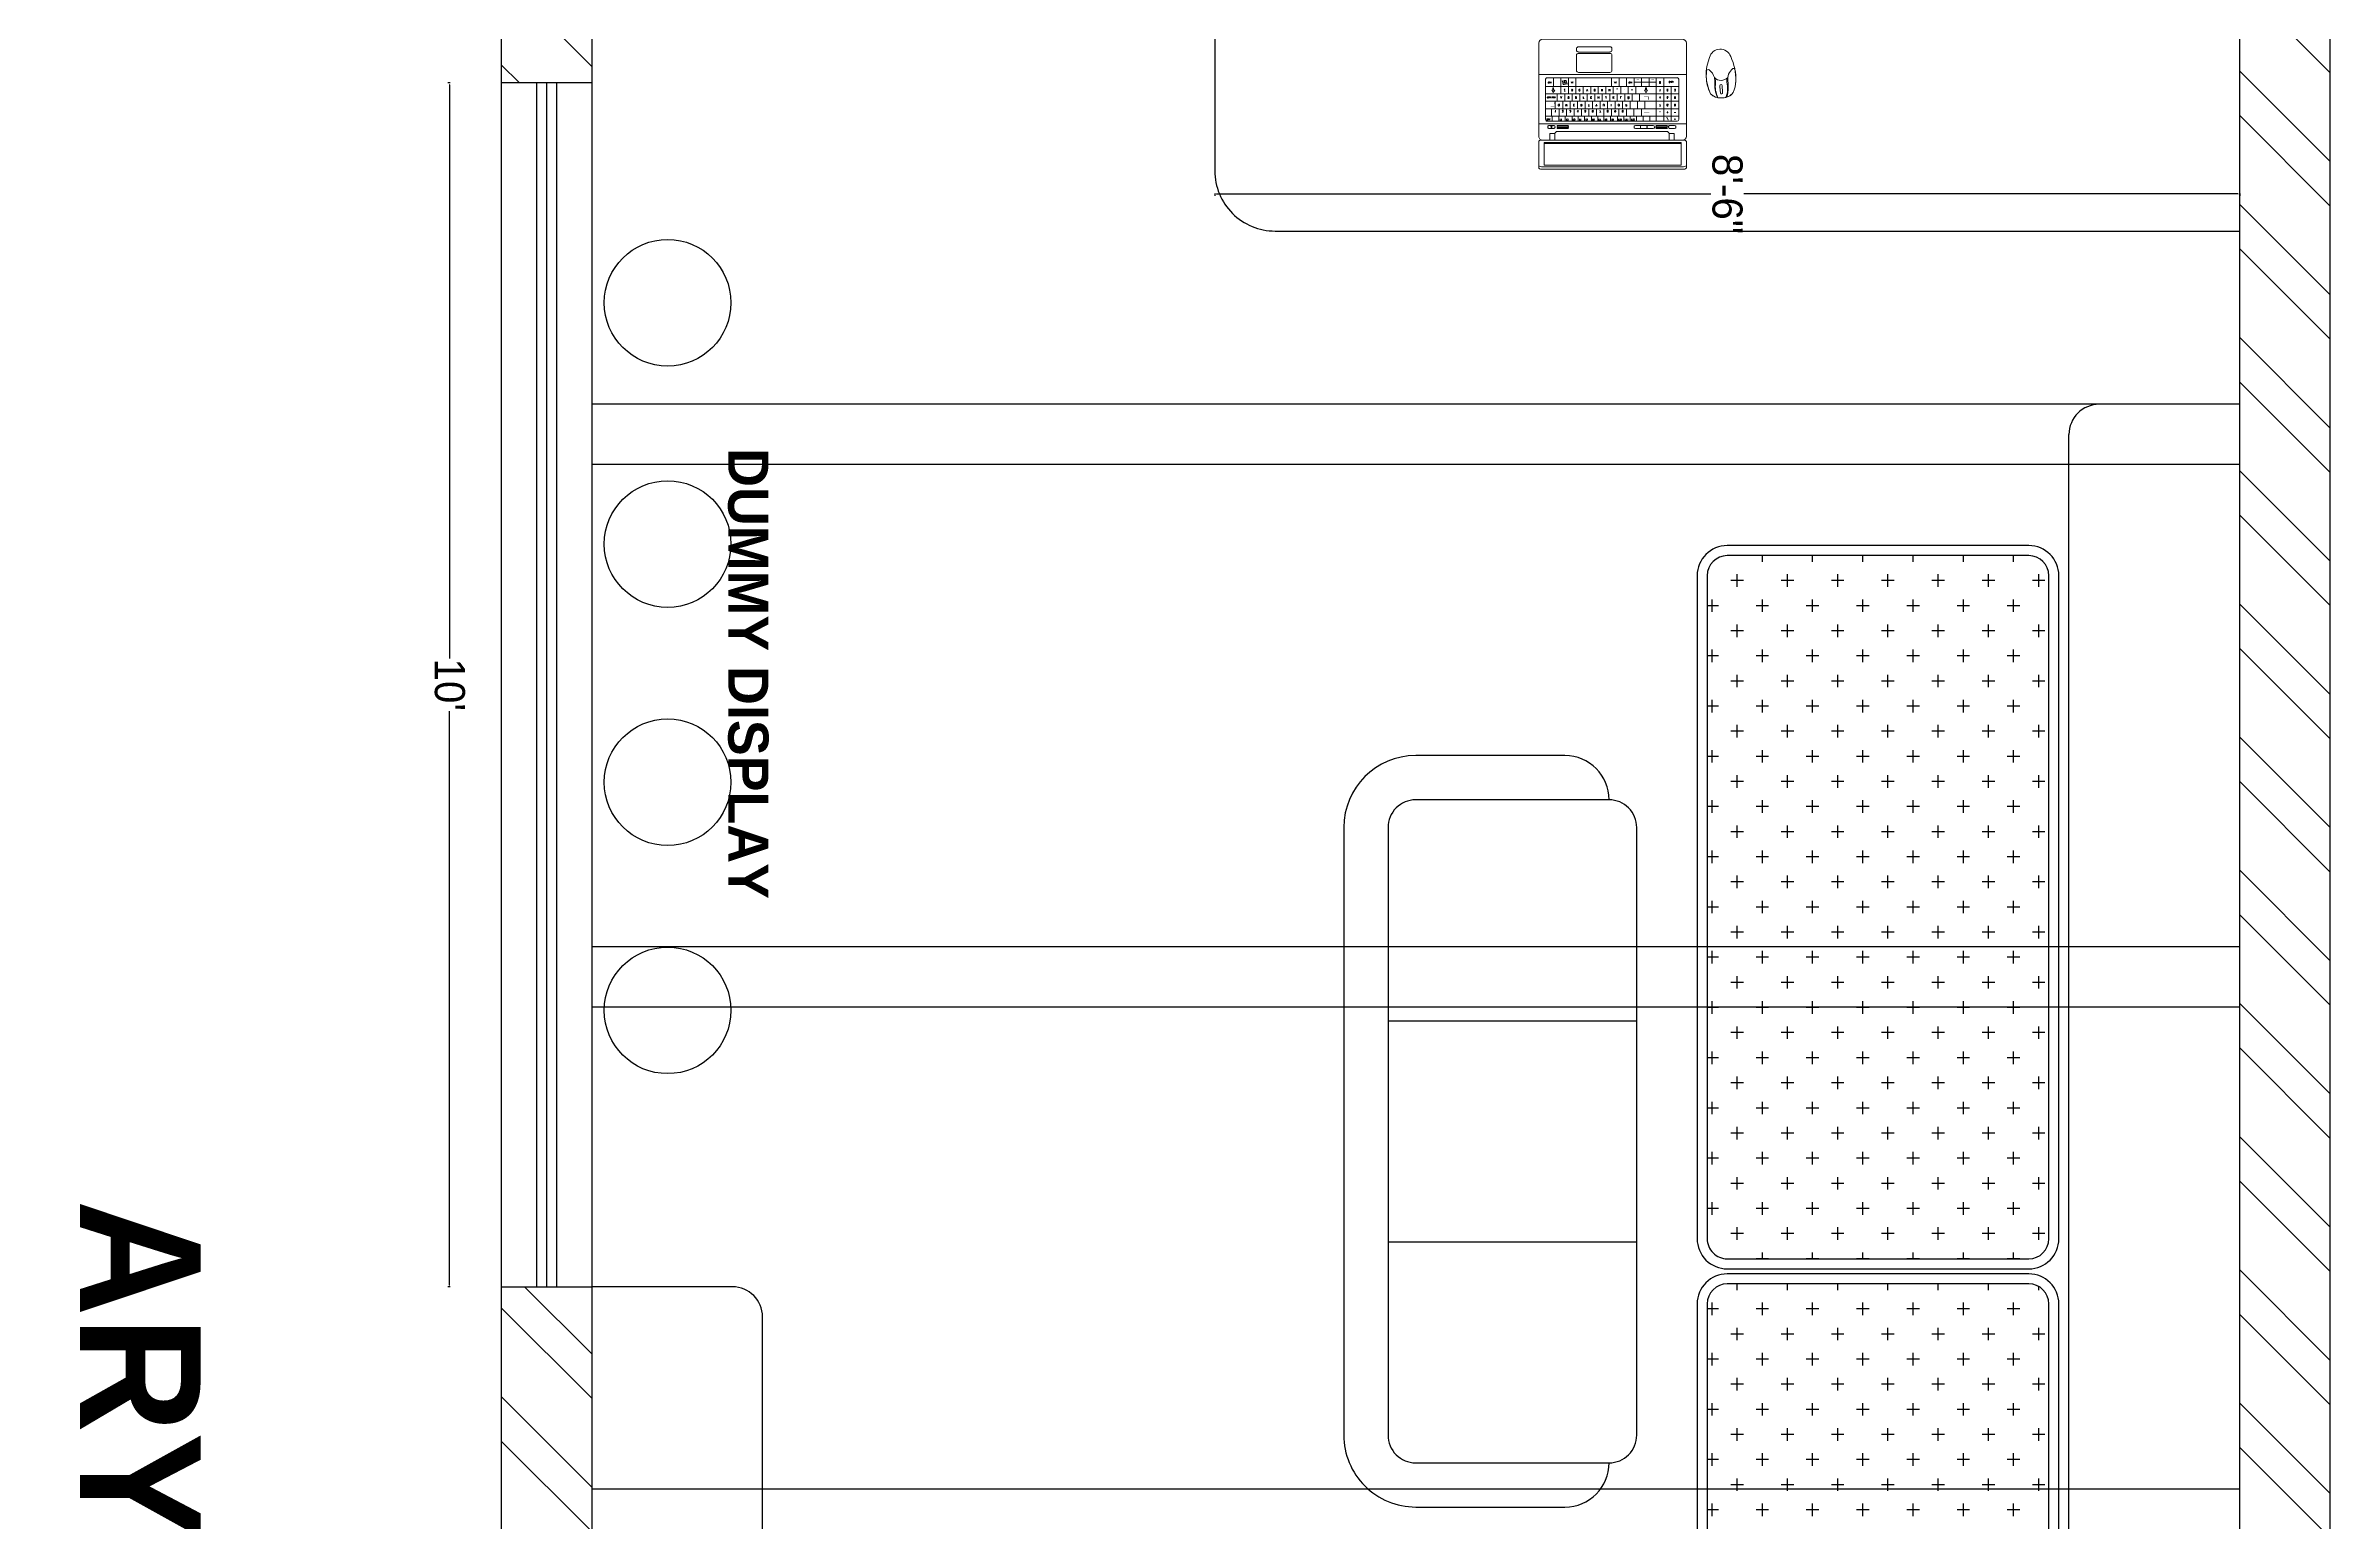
# Model space of a CAD drawing. Header units: inches. Extents: x 9636 to 21597, y -10243 to 557.
# Drawn here: x 18888.3 to 19115.7, y -1553.1 to -1406.1 of the extents above; entities that cross this region are included whole.
import ezdxf
from ezdxf.enums import TextEntityAlignment as Align

# ---------------------------------------------------------------- set-up
doc = ezdxf.new("R2010")
doc.units = ezdxf.units.IN
doc.header["$MEASUREMENT"] = 0
doc.layers.add('IEL-HATCH-002', color=7, linetype='Continuous')
doc.styles.add('HEMI', font='stylu.ttf')
doc.styles.add('MtXpl_Stylus_BT', font='')
doc.styles.add('Romand', font='romand.shx', dxfattribs={"bigfont": '@extfont2.shx'})
doc.styles.get('MtXpl_Stylus_BT').set_extended_font_data('Stylus BT', bold=True)

# ---------------------------------------------------------------- blocks, each defined once
blk = doc.blocks.new('laptop_top')
at = {"color": 0, "linetype": 'ByBlock', "lineweight": -2}
for p, q in [((-166.7, 219.4), (-166.7, 8.9)), ((-141.9, 213.4), (-141.9, 228.3)), ((-130.5, 213.4), (-141.9, 213.4)), ((-130.5, 213.4), (-130.5, 228.3)), ((127.9, 213.4), (127.9, 228.3)), ((139.3, 213.4), (127.9, 213.4)), ((139.3, 213.4), (139.3, 228.3)), ((166.7, 219.4), (166.7, 8.9)), ((-166.7, 191.6), (166.7, 191.6)), ((-151.2, 90.5), (-151.2, 181.8)), ((149.5, 174.2), (-151.2, 174.2)), ((149.5, 157.3), (-151.2, 157.3)), ((-147.7, 185.3), (145.9, 185.3)), ((-138.1, 200.9), (-138.1, 198.1)), ((-137.7, 174.2), (-137.7, 157.3)), ((-136.4, 185.3), (-136.4, 174.2)), ((-129.5, 157.3), (-129.5, 140.4)), ((-121.1, 185.3), (-121.1, 174.2)), ((-120.8, 174.2), (-120.8, 157.3)), ((-112.6, 157.3), (-112.6, 140.4)), ((-106.7, 185.3), (-106.7, 174.2)), ((-103.9, 174.2), (-103.9, 157.3)), ((-95.7, 157.3), (-95.7, 140.4)), ((-91.4, 185.3), (-91.4, 174.2)), ((-87, 174.2), (-87, 157.3)), ((-78.8, 157.3), (-78.8, 140.4)), ((-77.4, 185.3), (-77.4, 174.2)), ((-70.1, 174.2), (-70.1, 157.3)), ((-63, 185.3), (-63, 174.2)), ((-61.9, 157.3), (-61.9, 140.4)), ((-53.2, 174.2), (-53.2, 157.3)), ((-47.7, 185.3), (-47.7, 174.2)), ((-45, 157.3), (-45, 140.4)), ((-36.3, 174.2), (-36.3, 157.3)), ((-33.3, 185.3), (-33.3, 174.2)), ((-28.1, 157.3), (-28.1, 140.4)), ((-19.4, 174.2), (-19.4, 157.3)), ((-19.3, 185.3), (-19.3, 174.2)), ((-11.2, 157.3), (-11.2, 140.4)), ((-4.4, 185.3), (-4.4, 174.2)), ((-2.5, 174.2), (-2.5, 157.3)), ((5.7, 157.3), (5.7, 140.4)), ((10.9, 185.3), (10.9, 174.2)), ((14.4, 174.2), (14.4, 157.3)), ((22.6, 157.3), (22.6, 140.4)), ((25.7, 185.3), (25.7, 174.2)), ((31.3, 174.2), (31.3, 157.3)), ((39.5, 157.3), (39.5, 140.4)), ((40.1, 185.3), (40.1, 174.2)), ((48.2, 174.2), (48.2, 157.3)), ((54.1, 185.3), (54.1, 174.2)), ((56.4, 157.3), (56.4, 140.4)), ((63.4, 201.6), (63.4, 195.3)), ((65.1, 174.2), (65.1, 157.3)), ((69, 185.3), (69, 174.2)), ((73.2, 157.3), (73.2, 140.4)), ((84.3, 185.3), (84.3, 174.2)), ((98.7, 185.3), (98.7, 87)), ((115.7, 185.3), (115.7, 87)), ((132.6, 185.3), (132.6, 106.6)), ((149.5, 181.8), (149.5, 90.5)), ((149.5, 140.4), (-151.2, 140.4)), ((149.5, 123.5), (-151.2, 123.5)), ((149.5, 106.6), (-151.2, 106.6)), ((-133.5, 106.6), (-133.5, 87)), ((-124.7, 140.4), (-124.7, 123.5)), ((-116.6, 123.5), (-116.6, 106.6)), ((-116.6, 106.6), (-116.6, 87)), ((-107.8, 140.4), (-107.8, 123.5)), ((-99.8, 123.5), (-99.8, 106.6)), ((-99.8, 106.6), (-99.8, 87)), ((-90.9, 140.4), (-90.9, 123.5)), ((-82.9, 123.5), (-82.9, 106.6)), ((-82.9, 106.6), (-82.9, 87)), ((-74, 140.4), (-74, 123.5)), ((-66, 123.5), (-66, 106.6)), ((-57.1, 140.4), (-57.1, 123.5)), ((-49.1, 123.5), (-49.1, 106.6)), ((-40.2, 140.4), (-40.2, 123.5)), ((-32.2, 123.5), (-32.2, 106.6)), ((-23.3, 140.4), (-23.3, 123.5)), ((-15.3, 123.5), (-15.3, 106.6)), ((-6.4, 140.4), (-6.4, 123.5)), ((-2.1, 106.6), (-2.1, 87)), ((1.6, 123.5), (1.6, 106.6)), ((10.5, 140.4), (10.5, 123.5)), ((14.8, 106.6), (14.8, 87)), ((18.5, 123.5), (18.5, 106.6)), ((27.4, 140.4), (27.4, 123.5)), ((31.7, 106.6), (31.7, 87)), ((35.4, 123.5), (35.4, 106.6)), ((44.3, 140.4), (44.3, 123.5)), ((48.6, 106.6), (48.6, 87)), ((52.3, 123.5), (52.3, 106.6)), ((61.2, 140.4), (61.2, 123.5)), ((65.5, 106.6), (65.5, 87)), ((82.4, 106.6), (82.4, 87)), ((-166.7, 80.1), (166.7, 80.1)), ((145.9, 87), (-147.7, 87)), ((-81.4, 36.5), (-81.4, 70.6)), ((-77, 75.1), (-5.8, 75.1)), ((-1.3, 70.6), (-1.3, 36.5)), ((48.6, 96.8), (98.7, 96.8)), ((157.8, 0), (-157.8, 0)), ((-81.4, 24.5), (-81.4, 21.6)), ((-77, 32.1), (-5.8, 32.1)), ((-77, 29), (-5.8, 29)), ((-77, 17.1), (-5.8, 17.1)), ((-1.3, 24.5), (-1.3, 21.6))]:
    blk.add_line(p, q, dxfattribs=at)
for points in [[(-166.7, 231.4), (-166.7, 290.5)], [(-160.5, 293.6), (160.5, 293.6)], [(160.5, 288.1), (-160.5, 288.1)], [(166.7, 290.5), (166.7, 231.4)], [(160.5, 228.3), (-160.5, 228.3)], [(154.8, 235.9), (-154.8, 235.9)], [(-124.4, 208.6), (121.8, 208.6)]]:
    blk.add_lwpolyline(points, dxfattribs=at)
for points in [[(-154.8, 284.6), (-154.8, 233.5), (154.8, 233.5), (154.8, 284.6), (-154.8, 284.6)], [(37.3, 129.7), (34.5, 133.5), (34.5, 129.7), (34.3, 129.7), (34.3, 134.2), (37.1, 130.3), (37.1, 134.2), (37.3, 134.2), (37.3, 129.7)], [(34.5, 134.6), (35, 135), (35.5, 135), (36.1, 134.6), (36.7, 134.6), (36.9, 134.8), (37.1, 134.8), (36.7, 134.4), (36.1, 134.4), (35.5, 134.8), (35, 134.8), (34.7, 134.6), (34.5, 134.6)]]:
    blk.add_lwpolyline(points, close=True, dxfattribs=at)
for points, format in [([(-130.5, 213.4, 0.381204), (-124.4, 208.6, -0.067107)], "xyb"), ([(127.9, 213.4, -0.381204), (121.8, 208.6, 0.067107)], "xyb"), ([(83.2, 165.8, 0.89, 0.89, 0), (75.8, 165.8, 2.67, 0, 0), (70.5, 165.8, 0, 0, 0)], "xyseb"), ([(75.6, 201.6, -0.414214), (78.3, 198.9), (78.3, 197.9, -0.414214), (75.6, 195.3)], "xyb"), ([(-131.8, 152.9, 0.445, 0.445, 0), (-136.3, 152.9, 3.56, 0, 0), (-139.7, 152.9, 0, 0, 0)], "xyseb"), ([(-139.7, 144.8, 0.445, 0.445, 0), (-135.2, 144.8, 3.56, 0, 0), (-131.8, 144.8, 0, 0, 0)], "xyseb"), ([(-133.1, 115.2), (-133.1, 109.9, -0.414214), (-133.2, 109.7), (-134.7, 109.7, -0.414214), (-134.8, 109.9), (-134.8, 115.2), (-137.3, 115.2, -0.606815), (-137.4, 115.5), (-134.1, 120.3, -0.520567), (-133.8, 120.3), (-130.5, 115.5, -0.606815), (-130.6, 115.2), (-133.1, 115.2)], "xyb"), ([(81.6, 136.9, 0.89, 0.89, 0), (81.6, 130.5, 0.89, 0.89, 0), (75.8, 130.5, 3.56, 0, 0), (70.5, 130.5, 0, 0, 0)], "xyseb"), ([(76.4, 115.2), (76.4, 109.9, -0.414214), (76.2, 109.7), (74.8, 109.7, -0.414214), (74.6, 109.9), (74.6, 115.2), (72.2, 115.2, -0.606815), (72, 115.5), (75.4, 120.3, -0.520567), (75.7, 120.3), (79, 115.5, -0.606815), (78.9, 115.2), (76.4, 115.2)], "xyb"), ([(74, 99.1, 0.312, 0.312, 0), (74, 102.3, 2.49, 0, 0), (74, 104.7, 0, 0, 0)], "xyseb"), ([(60, 91.9, 0.312, 0.312, 0), (56.9, 91.9, 2.49, 0, 0), (54.5, 91.9, 0, 0, 0)], "xyseb"), ([(74, 94.4, 0.312, 0.312, 0), (74, 91.2, 2.49, 0, 0), (74, 88.9, 0, 0, 0)], "xyseb"), ([(87.9, 91.9, 0.312, 0.312, 0), (91.1, 91.9, 2.49, 0, 0), (93.5, 91.9, 0, 0, 0)], "xyseb")]:
    blk.add_lwpolyline(points, format=format, dxfattribs=at)
for points in [[(-143.7, 201.6), (-132.5, 201.6, -0.414214), (-129.9, 198.9), (-129.9, 197.9, -0.414214), (-132.5, 195.3), (-143.7, 195.3, -0.414214), (-146.4, 197.9), (-146.4, 198.9, -0.414214)], [(-124.2, 201.6), (-100.8, 201.6, -0.414214), (-99.6, 200.4), (-99.6, 200.4, -0.414214), (-100.8, 199.2), (-124.2, 199.2, -0.414214), (-125.4, 200.4), (-125.4, 200.4, -0.414214)], [(-124.2, 197.7), (-100.8, 197.7, -0.414214), (-99.6, 196.5), (-99.6, 196.5, -0.414214), (-100.8, 195.3), (-124.2, 195.3, -0.414214), (-125.4, 196.5), (-125.4, 196.5, -0.414214)], [(51.6, 201.6), (91.9, 201.6, -0.414214), (94.6, 198.9), (94.6, 197.9, -0.414214), (91.9, 195.3), (51.6, 195.3, -0.414214), (48.9, 197.9), (48.9, 198.9, -0.414214)], [(99.1, 201.6), (122.6, 201.6, -0.414214), (123.8, 200.4), (123.8, 200.4, -0.414214), (122.6, 199.2), (99.1, 199.2, -0.414214), (97.9, 200.4), (97.9, 200.4, -0.414214)], [(99.1, 197.7), (122.6, 197.7, -0.414214), (123.8, 196.5), (123.8, 196.5, -0.414214), (122.6, 195.3), (99.1, 195.3, -0.414214), (97.9, 196.5), (97.9, 196.5, -0.414214)], [(129, 201.6), (140.2, 201.6, -0.414214), (142.9, 198.9), (142.9, 197.9, -0.414214), (140.2, 195.3), (129, 195.3, -0.414214), (126.4, 197.9), (126.4, 198.9, -0.414214)], [(-108.4, 97.7, 0.301668), (-112.5, 98), (-113.5, 94.3, -0.301668), (-109.5, 94)], [(-107.2, 101.9, 0.301668), (-111.2, 102.2), (-112.3, 98.5, -0.301668), (-108.2, 98.2)], [(-103.7, 97.1, -0.279065), (-107.8, 97.3), (-108.9, 93.7, 0.279065), (-104.8, 93.5)], [(-102.5, 101.3, -0.279065), (-106.6, 101.6), (-107.7, 97.9, 0.279065), (-103.6, 97.7)]]:
    blk.add_lwpolyline(points, format="xyb", close=True, dxfattribs=at)
at = {"color": 0, "linetype": 'ByBlock', "lineweight": -2, "const_width": 0.445}
for points in [[(-139.7, 151), (-139.7, 154.8)], [(-131.8, 142.9), (-131.8, 146.6)]]:
    blk.add_lwpolyline(points, dxfattribs=at)
at = {"color": 0, "linetype": 'ByBlock', "lineweight": -2}
blk.add_circle((-138.1, 198.1), 1.38, dxfattribs=at)
for centre, radius, start, end in [((-157.8, 219.4), 8.9, 90, 180), ((157.8, 219.4), 8.9, 0, 90), ((-147.7, 181.8), 3.56, 90, 180), ((145.9, 181.8), 3.56, 0, 90), ((-147.7, 90.5), 3.56, 180, 270), ((-77, 70.6), 4.45, 90, 180), ((-5.8, 70.6), 4.45, 0, 90), ((145.9, 90.5), 3.56, 270, 0), ((-157.8, 8.9), 8.9, 180, 270), ((-77, 36.5), 4.45, 180, 270), ((-77, 24.5), 4.45, 90, 180), ((-77, 21.6), 4.45, 180, 270), ((-5.8, 36.5), 4.45, 270, 0), ((-5.8, 24.5), 4.45, 0, 90), ((-5.8, 21.6), 4.45, 270, 0), ((157.8, 8.9), 8.9, 270, 0)]:
    blk.add_arc(centre, radius, start, end, dxfattribs=at)
for centre, major_axis, start_param, end_param in [((-160.5, 290.5), (6.23, 0), 1.570796, 3.141593), ((-160.5, 285), (6.23, 0), 1.570796, 3.141593), ((160.5, 290.5), (-6.23, 0), 3.141593, 4.712389), ((160.5, 285), (-6.23, 0), 3.141593, 4.712389), ((-160.5, 231.4), (-6.23, 0), 0, 1.570796)]:
    blk.add_ellipse(centre, major_axis=major_axis, ratio=0.5, start_param=start_param, end_param=end_param, dxfattribs=at)
at = {"color": 0, "linetype": 'ByBlock', "lineweight": -2, "extrusion": (0, 0, -1)}
blk.add_ellipse((160.5, 231.4), major_axis=(6.23, 0), ratio=0.5, start_param=0, end_param=1.570796, dxfattribs=at)
at = {"color": 0, "linetype": 'ByBlock', "lineweight": -2, "style": 'Romand'}
for s, height, p in [('Esc', 3.56, (-148.8, 181.8)), ('F1', 3.12, (-119.1, 181.8)), ('F2', 3.12, (-104.7, 181.8)), ('F3', 3.12, (-89.4, 181.8)), ('F4', 3.12, (-75.4, 181.8)), ('F5', 3.12, (-61, 181.8)), ('F6', 3.12, (-45.7, 181.8)), ('F7', 3.12, (-31.3, 181.8)), ('F8', 3.12, (-17.3, 181.8)), ('F9', 3.12, (-2.5, 181.8)), ('F10', 3.12, (12.8, 181.8)), ('F11', 3.12, (27.7, 181.8)), ('F12', 3.12, (42.1, 181.8))]:
    blk.add_text(s, height=height, dxfattribs=at).set_placement(p, align=Align.MIDDLE_LEFT)
for s, height, p in [('1', 4.45, (-129.2, 162.9)), ('2', 4.45, (-112.3, 162.9)), ('3', 4.45, (-95.4, 162.9)), ('4', 4.45, (-78.5, 162.9)), ('5', 4.45, (-61.6, 162.9)), ('6', 4.45, (-44.7, 162.9)), ('7', 4.45, (-27.8, 162.9)), ('8', 4.45, (-10.9, 162.9)), ('9', 4.45, (6, 162.9)), ('0', 4.45, (22.9, 162.9)), ('.', 4.45, (107.2, 165.8)), ('/', 4.45, (124.1, 179.8)), ('+', 4.45, (124.1, 165.8)), ('-', 4.45, (141, 165.8)), ('*', 4.45, (141, 179.8)), ('Cap Lock', 3.12, (-138, 131.9)), ('Q', 4.45, (-121.1, 148.8)), ('A', 4.45, (-116.3, 131.9)), ('Z', 4.45, (-108.2, 115)), ('W', 4.45, (-104.2, 148.8)), ('S', 4.45, (-99.4, 131.9)), ('X', 4.45, (-91.3, 115)), ('E', 4.45, (-87.3, 148.8)), ('D', 4.45, (-82.5, 131.9)), ('C', 4.45, (-74.4, 115)), ('R', 4.45, (-70.4, 148.8)), ('F', 4.45, (-65.6, 131.9)), ('V', 4.45, (-57.5, 115)), ('T', 4.45, (-53.5, 148.8)), ('G', 4.45, (-48.7, 131.9)), ('B', 4.45, (-40.6, 115)), ('Y', 4.45, (-36.6, 148.8)), ('H', 4.45, (-31.8, 131.9)), ('N', 4.45, (-23.7, 115)), ('U', 4.45, (-19.7, 148.8)), ('J', 4.45, (-14.9, 131.9)), ('M', 4.45, (-6.8, 115)), ('I', 4.45, (-2.8, 148.8)), ('K', 4.45, (2, 131.9)), (',', 4.45, (10.1, 115)), ('O', 4.45, (14.1, 148.8)), ('L', 4.45, (18.9, 131.9)), ('.', 4.45, (27, 115)), ('P', 4.45, (31, 148.8)), ('-', 4.45, (43.9, 115)), ('7', 4.45, (107.2, 148.8)), ('4', 4.45, (107.2, 131.9)), ('1', 4.45, (107.2, 115)), ('8', 4.45, (124.1, 148.8)), ('5', 4.45, (124.1, 131.9)), ('2', 4.45, (124.1, 115)), ('9', 4.45, (141, 148.8)), ('3', 4.45, (141, 115)), ('6', 4.45, (141, 131.9)), ('Ctrl', 3.12, (-142, 98.1)), ('Alt', 3.12, (-91.3, 98.1)), ('Alt', 3.12, (6.4, 98.1)), ('Ctrl', 3.12, (40.2, 98.1)), ('0', 4.45, (107.2, 98.1)), ('Enter', 3.12, (132.6, 96.8))]:
    blk.add_text(s, height=height, dxfattribs=at).set_placement(p, align=Align.MIDDLE_CENTER)
blk = doc.blocks.new('2r')
at = {"color": 252, "true_color": 0x939598}
for p, q in [((19786.99, -1592.39), (19175.99, -1592.39)), ((19777.99, -1601.39), (19184.99, -1601.39)), ((19260.01, -1601.39), (19260.23, -1601.39)), ((19260.05, -1601.57), (19260.05, -1650.74)), ((19263.74, -1697.39), (19263.74, -1601.39)), ((19280.99, -1601.39), (19280.99, -1615.39)), ((19599.99, -1618.39), (19283.99, -1618.39)), ((19364.05, -1619.39), (19298.05, -1619.39)), ((19364.05, -1620.39), (19298.05, -1620.39)), ((19436.55, -1619.39), (19370.55, -1619.39)), ((19436.55, -1620.39), (19370.55, -1620.39)), ((19295.05, -1622.39), (19295.05, -1652.39)), ((19296.05, -1622.39), (19296.05, -1652.39)), ((19366.05, -1652.39), (19366.05, -1622.39)), ((19367.05, -1652.39), (19367.05, -1622.39)), ((19367.55, -1622.39), (19367.55, -1652.39)), ((19368.55, -1622.39), (19368.55, -1652.39)), ((19260.05, -1703.21), (19260.05, -1654.03)), ((19298.05, -1654.39), (19364.05, -1654.39)), ((19370.55, -1654.39), (19436.55, -1654.39)), ((19298.05, -1655.39), (19364.05, -1655.39)), ((19370.55, -1655.39), (19436.55, -1655.39)), ((19342.36, -1686.15), (19342.36, -1661.4)), ((19364.36, -1686.15), (19364.36, -1661.4)), ((19315.96, -1668.55), (19315.96, -1683.4)), ((19390.76, -1683.4), (19390.76, -1668.55)), ((19323.11, -1690.55), (19383.61, -1690.55)), ((19214.99, -1703.39), (19257.74, -1703.39)), ((19260.01, -1703.39), (19260.23, -1703.39)), ((19497.99, -1748.39), (19371.84, -1748.39)), ((19368.84, -1751.39), (19368.84, -1765.39)), ((19226.99, -1765.39), (19602.99, -1765.39)), ((19248.99, -1765.39), (19248.99, -1774.39)), ((19368.84, -1774.39), (19368.84, -1765.39)), ((19248.99, -1768.89), (19368.84, -1768.89)), ((19248.99, -1769.89), (19368.84, -1769.89)), ((19248.99, -1770.89), (19368.84, -1770.89)), ((19226.99, -1774.39), (19786.99, -1774.39)), ((19248.99, -1779.49), (19248.99, -1779.71)), ((19249.17, -1779.53), (19306.29, -1779.53)), ((19368.66, -1779.53), (19311.53, -1779.53)), ((19368.84, -1779.49), (19368.84, -1779.71))]:
    blk.add_line(p, q, dxfattribs=at)
at = {"color": 252, "lineweight": 9, "true_color": 0x939598}
for points in [[(19250.48, -1652.91, -0.241004), (19250.07, -1654.06, -0.217003), (19246.47, -1654.15, -0.752527), (19246.37, -1652.05, -0.115399), (19248.81, -1651.54, -0.099122), (19249.96, -1651.8, -0.240483), (19250.48, -1652.91)], [(19250.41, -1652.45, 0.071754), (19249.45, -1652.29, 0.043169), (19248.82, -1652.33, -0.269309), (19247.56, -1651.84, -0.36617), (19247.62, -1651.65, -0.160325), (19249.96, -1651.8, -0.150096), (19250.41, -1652.44)], [(19250.43, -1652.52, 0.141108), (19248.92, -1652.43, -0.211379), (19248.46, -1652.34, -0.412702), (19248.47, -1653.68, -0.176997), (19248.98, -1653.56, 0.141094), (19250.47, -1653.33, 0.080592), (19250.48, -1652.91, 0.075205), (19250.43, -1652.52)], [(19250.46, -1653.37, -0.055019), (19249.68, -1653.59, -0.050601), (19248.95, -1653.64, 0.084687), (19248.47, -1653.68, 0.175899), (19247.7, -1654.2, 0.569307), (19247.8, -1654.45, 0.064428), (19248.83, -1654.45, 0.081238), (19250.07, -1654.06, 0.150456), (19250.46, -1653.37)], [(19249.4, -1653.12), (19250.01, -1653.08, 0.837339), (19249.96, -1652.86), (19249.26, -1652.89, 1), (19249.27, -1653.13)]]:
    blk.add_lwpolyline(points, format="xyb", close=True, dxfattribs=at)
at = {"color": 252, "true_color": 0x939598}
blk.add_lwpolyline([(19383.61, -1661.4), (19323.11, -1661.4, 0.414214), (19320.36, -1664.15), (19320.36, -1683.4, 0.414214), (19323.11, -1686.15), (19383.61, -1686.15, 0.414214), (19386.36, -1683.4), (19386.36, -1664.15, 0.414214)], format="xyb", close=True, dxfattribs=at)
for centre in [(19270.88, -1757.84), (19294.9, -1757.84), (19318.61, -1757.84), (19341.32, -1757.84)]:
    blk.add_circle(centre, 6.3, dxfattribs=at)
for centre, radius, start, end in [((19283.99, -1615.39), 3, 180, 270), ((19298.05, -1622.39), 3, 90, 180), ((19298.05, -1622.39), 2, 90, 180), ((19364.05, -1622.39), 3, 0, 90), ((19364.05, -1622.39), 2, 0, 90), ((19370.55, -1622.39), 3, 90, 180), ((19370.55, -1622.39), 2, 90, 180), ((19298.05, -1652.39), 3, 180, 270), ((19298.05, -1652.39), 2, 180, 270), ((19364.05, -1652.39), 3, 270, 0), ((19364.05, -1652.39), 2, 270, 0), ((19370.55, -1652.39), 3, 180, 270), ((19370.55, -1652.39), 2, 180, 270), ((19320.36, -1668.55), 4.4, 90, 180), ((19386.36, -1668.55), 4.4, 0, 90), ((19323.11, -1683.4), 7.15, 180, 270), ((19383.61, -1683.4), 7.15, 270, 0), ((19257.74, -1697.39), 6, 270, 0), ((19371.84, -1751.39), 3, 90, 180)]:
    blk.add_arc(centre, radius, start, end, dxfattribs=at)
for points in [[(19260.02, -1601.57), (19260.08, -1601.57), (19260.05, -1601.39)], [(19260.02, -1703.21), (19260.08, -1703.21), (19260.05, -1703.39)], [(19249.17, -1779.5), (19249.17, -1779.56), (19248.99, -1779.53)], [(19368.66, -1779.5), (19368.66, -1779.56), (19368.84, -1779.53)]]:
    blk.add_solid(points, dxfattribs=at)
at = {"layer": 'IEL-HATCH-002', "color": 252, "linetype": 'Continuous', "true_color": 0x939598, "transparency": 33554687}
for p, q in [((19239, -1601.39), (19248, -1592.39)), ((19247.83, -1601.39), (19256.83, -1592.39)), ((19252.25, -1601.39), (19261.25, -1592.39)), ((19261.09, -1601.39), (19270.09, -1592.39)), ((19265.51, -1601.39), (19274.51, -1592.39)), ((19274.35, -1601.39), (19283.35, -1592.39)), ((19278.77, -1601.39), (19287.77, -1592.39)), ((19287.61, -1601.39), (19296.61, -1592.39)), ((19292.03, -1601.39), (19301.03, -1592.39)), ((19300.87, -1601.39), (19309.87, -1592.39)), ((19305.29, -1601.39), (19314.29, -1592.39)), ((19314.13, -1601.39), (19323.13, -1592.39)), ((19318.55, -1601.39), (19327.55, -1592.39)), ((19327.38, -1601.39), (19336.38, -1592.39)), ((19331.8, -1601.39), (19340.8, -1592.39)), ((19340.64, -1601.39), (19349.64, -1592.39)), ((19345.06, -1601.39), (19354.06, -1592.39)), ((19353.9, -1601.39), (19362.9, -1592.39)), ((19358.32, -1601.39), (19367.32, -1592.39)), ((19367.16, -1601.39), (19376.16, -1592.39)), ((19371.58, -1601.39), (19380.58, -1592.39)), ((19380.42, -1601.39), (19389.42, -1592.39)), ((19384.84, -1601.39), (19393.84, -1592.39)), ((19298.54, -1620.78), (19298.54, -1622.03)), ((19303.54, -1620.78), (19303.54, -1622.03)), ((19308.54, -1620.78), (19308.54, -1622.03)), ((19313.54, -1620.78), (19313.54, -1622.03)), ((19318.54, -1620.78), (19318.54, -1622.03)), ((19323.54, -1620.78), (19323.54, -1622.03)), ((19328.54, -1620.78), (19328.54, -1622.03)), ((19333.54, -1620.78), (19333.54, -1622.03)), ((19338.54, -1620.78), (19338.54, -1622.03)), ((19343.54, -1620.78), (19343.54, -1622.03)), ((19348.54, -1620.78), (19348.54, -1622.03)), ((19353.54, -1620.78), (19353.54, -1622.03)), ((19358.54, -1620.78), (19358.54, -1622.03)), ((19363.54, -1620.78), (19363.54, -1622.03)), ((19373.54, -1620.78), (19373.54, -1622.03)), ((19378.54, -1620.78), (19378.54, -1622.03)), ((19383.54, -1620.78), (19383.54, -1622.03)), ((19388.54, -1620.78), (19388.54, -1622.03)), ((19299.16, -1621.4), (19297.91, -1621.4)), ((19304.16, -1621.4), (19302.91, -1621.4)), ((19309.16, -1621.4), (19307.91, -1621.4)), ((19314.16, -1621.4), (19312.91, -1621.4)), ((19319.16, -1621.4), (19317.91, -1621.4)), ((19324.16, -1621.4), (19322.91, -1621.4)), ((19329.16, -1621.4), (19327.91, -1621.4)), ((19334.16, -1621.4), (19332.91, -1621.4)), ((19339.16, -1621.4), (19337.91, -1621.4)), ((19344.16, -1621.4), (19342.91, -1621.4)), ((19349.16, -1621.4), (19347.91, -1621.4)), ((19354.16, -1621.4), (19352.91, -1621.4)), ((19359.16, -1621.4), (19357.91, -1621.4)), ((19364.16, -1621.4), (19362.91, -1621.4)), ((19369.16, -1621.4), (19368.81, -1621.4)), ((19374.16, -1621.4), (19372.91, -1621.4)), ((19379.16, -1621.4), (19377.91, -1621.4)), ((19384.16, -1621.4), (19382.91, -1621.4)), ((19389.16, -1621.4), (19387.91, -1621.4)), ((19296.66, -1623.9), (19296.05, -1623.9)), ((19301.66, -1623.9), (19300.41, -1623.9)), ((19301.04, -1623.28), (19301.04, -1624.53)), ((19306.66, -1623.9), (19305.41, -1623.9)), ((19306.04, -1623.28), (19306.04, -1624.53)), ((19311.66, -1623.9), (19310.41, -1623.9)), ((19311.04, -1623.28), (19311.04, -1624.53)), ((19316.66, -1623.9), (19315.41, -1623.9)), ((19316.04, -1623.28), (19316.04, -1624.53)), ((19321.66, -1623.9), (19320.41, -1623.9)), ((19321.04, -1623.28), (19321.04, -1624.53)), ((19326.66, -1623.9), (19325.41, -1623.9)), ((19326.04, -1623.28), (19326.04, -1624.53)), ((19331.66, -1623.9), (19330.41, -1623.9)), ((19331.04, -1623.28), (19331.04, -1624.53)), ((19336.66, -1623.9), (19335.41, -1623.9)), ((19336.04, -1623.28), (19336.04, -1624.53)), ((19341.66, -1623.9), (19340.41, -1623.9)), ((19341.04, -1623.28), (19341.04, -1624.53)), ((19346.66, -1623.9), (19345.41, -1623.9)), ((19346.04, -1623.28), (19346.04, -1624.53)), ((19351.66, -1623.9), (19350.41, -1623.9)), ((19351.04, -1623.28), (19351.04, -1624.53)), ((19356.66, -1623.9), (19355.41, -1623.9)), ((19356.04, -1623.28), (19356.04, -1624.53)), ((19361.66, -1623.9), (19360.41, -1623.9)), ((19361.04, -1623.28), (19361.04, -1624.53)), ((19366.05, -1623.9), (19365.41, -1623.9)), ((19366.04, -1623.28), (19366.04, -1624.53)), ((19371.66, -1623.9), (19370.41, -1623.9)), ((19371.04, -1623.28), (19371.04, -1624.53)), ((19376.66, -1623.9), (19375.41, -1623.9)), ((19376.04, -1623.28), (19376.04, -1624.53)), ((19381.66, -1623.9), (19380.41, -1623.9)), ((19381.04, -1623.28), (19381.04, -1624.53)), ((19386.66, -1623.9), (19385.41, -1623.9)), ((19386.04, -1623.28), (19386.04, -1624.53)), ((19391.66, -1623.9), (19390.41, -1623.9)), ((19391.04, -1623.28), (19391.04, -1624.53)), ((19299.16, -1626.4), (19297.91, -1626.4)), ((19298.54, -1625.78), (19298.54, -1627.03)), ((19304.16, -1626.4), (19302.91, -1626.4)), ((19303.54, -1625.78), (19303.54, -1627.03)), ((19309.16, -1626.4), (19307.91, -1626.4)), ((19308.54, -1625.78), (19308.54, -1627.03)), ((19314.16, -1626.4), (19312.91, -1626.4)), ((19313.54, -1625.78), (19313.54, -1627.03)), ((19319.16, -1626.4), (19317.91, -1626.4)), ((19318.54, -1625.78), (19318.54, -1627.03)), ((19324.16, -1626.4), (19322.91, -1626.4)), ((19323.54, -1625.78), (19323.54, -1627.03)), ((19329.16, -1626.4), (19327.91, -1626.4)), ((19328.54, -1625.78), (19328.54, -1627.03)), ((19334.16, -1626.4), (19332.91, -1626.4)), ((19333.54, -1625.78), (19333.54, -1627.03)), ((19339.16, -1626.4), (19337.91, -1626.4)), ((19338.54, -1625.78), (19338.54, -1627.03)), ((19344.16, -1626.4), (19342.91, -1626.4)), ((19343.54, -1625.78), (19343.54, -1627.03)), ((19349.16, -1626.4), (19347.91, -1626.4)), ((19348.54, -1625.78), (19348.54, -1627.03)), ((19354.16, -1626.4), (19352.91, -1626.4)), ((19353.54, -1625.78), (19353.54, -1627.03)), ((19359.16, -1626.4), (19357.91, -1626.4)), ((19358.54, -1625.78), (19358.54, -1627.03)), ((19364.16, -1626.4), (19362.91, -1626.4)), ((19363.54, -1625.78), (19363.54, -1627.03)), ((19369.16, -1626.4), (19368.55, -1626.4)), ((19374.16, -1626.4), (19372.91, -1626.4)), ((19373.54, -1625.78), (19373.54, -1627.03)), ((19379.16, -1626.4), (19377.91, -1626.4)), ((19378.54, -1625.78), (19378.54, -1627.03)), ((19384.16, -1626.4), (19382.91, -1626.4)), ((19383.54, -1625.78), (19383.54, -1627.03)), ((19389.16, -1626.4), (19387.91, -1626.4)), ((19388.54, -1625.78), (19388.54, -1627.03)), ((19296.66, -1628.9), (19296.05, -1628.9)), ((19301.66, -1628.9), (19300.41, -1628.9)), ((19301.04, -1628.28), (19301.04, -1629.53)), ((19306.66, -1628.9), (19305.41, -1628.9)), ((19306.04, -1628.28), (19306.04, -1629.53)), ((19311.66, -1628.9), (19310.41, -1628.9)), ((19311.04, -1628.28), (19311.04, -1629.53)), ((19316.66, -1628.9), (19315.41, -1628.9)), ((19316.04, -1628.28), (19316.04, -1629.53)), ((19321.66, -1628.9), (19320.41, -1628.9)), ((19321.04, -1628.28), (19321.04, -1629.53)), ((19326.66, -1628.9), (19325.41, -1628.9)), ((19326.04, -1628.28), (19326.04, -1629.53)), ((19331.66, -1628.9), (19330.41, -1628.9)), ((19331.04, -1628.28), (19331.04, -1629.53)), ((19336.66, -1628.9), (19335.41, -1628.9)), ((19336.04, -1628.28), (19336.04, -1629.53)), ((19341.66, -1628.9), (19340.41, -1628.9)), ((19341.04, -1628.28), (19341.04, -1629.53)), ((19346.66, -1628.9), (19345.41, -1628.9)), ((19346.04, -1628.28), (19346.04, -1629.53)), ((19351.66, -1628.9), (19350.41, -1628.9)), ((19351.04, -1628.28), (19351.04, -1629.53)), ((19356.66, -1628.9), (19355.41, -1628.9)), ((19356.04, -1628.28), (19356.04, -1629.53)), ((19361.66, -1628.9), (19360.41, -1628.9)), ((19361.04, -1628.28), (19361.04, -1629.53)), ((19366.05, -1628.9), (19365.41, -1628.9)), ((19366.04, -1628.28), (19366.04, -1629.53)), ((19371.66, -1628.9), (19370.41, -1628.9)), ((19371.04, -1628.28), (19371.04, -1629.53)), ((19376.66, -1628.9), (19375.41, -1628.9)), ((19376.04, -1628.28), (19376.04, -1629.53)), ((19381.66, -1628.9), (19380.41, -1628.9)), ((19381.04, -1628.28), (19381.04, -1629.53)), ((19386.66, -1628.9), (19385.41, -1628.9)), ((19386.04, -1628.28), (19386.04, -1629.53)), ((19391.66, -1628.9), (19390.41, -1628.9)), ((19391.04, -1628.28), (19391.04, -1629.53)), ((19299.16, -1631.4), (19297.91, -1631.4)), ((19298.54, -1630.78), (19298.54, -1632.03)), ((19304.16, -1631.4), (19302.91, -1631.4)), ((19303.54, -1630.78), (19303.54, -1632.03)), ((19309.16, -1631.4), (19307.91, -1631.4)), ((19308.54, -1630.78), (19308.54, -1632.03)), ((19314.16, -1631.4), (19312.91, -1631.4)), ((19313.54, -1630.78), (19313.54, -1632.03)), ((19319.16, -1631.4), (19317.91, -1631.4)), ((19318.54, -1630.78), (19318.54, -1632.03)), ((19324.16, -1631.4), (19322.91, -1631.4)), ((19323.54, -1630.78), (19323.54, -1632.03)), ((19329.16, -1631.4), (19327.91, -1631.4)), ((19328.54, -1630.78), (19328.54, -1632.03)), ((19334.16, -1631.4), (19332.91, -1631.4)), ((19333.54, -1630.78), (19333.54, -1632.03)), ((19339.16, -1631.4), (19337.91, -1631.4)), ((19338.54, -1630.78), (19338.54, -1632.03)), ((19344.16, -1631.4), (19342.91, -1631.4)), ((19343.54, -1630.78), (19343.54, -1632.03)), ((19349.16, -1631.4), (19347.91, -1631.4)), ((19348.54, -1630.78), (19348.54, -1632.03)), ((19354.16, -1631.4), (19352.91, -1631.4)), ((19353.54, -1630.78), (19353.54, -1632.03)), ((19359.16, -1631.4), (19357.91, -1631.4)), ((19358.54, -1630.78), (19358.54, -1632.03)), ((19364.16, -1631.4), (19362.91, -1631.4)), ((19363.54, -1630.78), (19363.54, -1632.03)), ((19369.16, -1631.4), (19368.55, -1631.4)), ((19374.16, -1631.4), (19372.91, -1631.4)), ((19373.54, -1630.78), (19373.54, -1632.03)), ((19379.16, -1631.4), (19377.91, -1631.4)), ((19378.54, -1630.78), (19378.54, -1632.03)), ((19384.16, -1631.4), (19382.91, -1631.4)), ((19383.54, -1630.78), (19383.54, -1632.03)), ((19389.16, -1631.4), (19387.91, -1631.4)), ((19388.54, -1630.78), (19388.54, -1632.03)), ((19296.66, -1633.9), (19296.05, -1633.9)), ((19301.66, -1633.9), (19300.41, -1633.9)), ((19301.04, -1633.28), (19301.04, -1634.53)), ((19306.66, -1633.9), (19305.41, -1633.9)), ((19306.04, -1633.28), (19306.04, -1634.53)), ((19311.66, -1633.9), (19310.41, -1633.9)), ((19311.04, -1633.28), (19311.04, -1634.53)), ((19316.66, -1633.9), (19315.41, -1633.9)), ((19316.04, -1633.28), (19316.04, -1634.53)), ((19321.66, -1633.9), (19320.41, -1633.9)), ((19321.04, -1633.28), (19321.04, -1634.53)), ((19326.66, -1633.9), (19325.41, -1633.9)), ((19326.04, -1633.28), (19326.04, -1634.53)), ((19331.66, -1633.9), (19330.41, -1633.9)), ((19331.04, -1633.28), (19331.04, -1634.53)), ((19336.66, -1633.9), (19335.41, -1633.9)), ((19336.04, -1633.28), (19336.04, -1634.53)), ((19341.66, -1633.9), (19340.41, -1633.9)), ((19341.04, -1633.28), (19341.04, -1634.53)), ((19346.66, -1633.9), (19345.41, -1633.9)), ((19346.04, -1633.28), (19346.04, -1634.53)), ((19351.66, -1633.9), (19350.41, -1633.9)), ((19351.04, -1633.28), (19351.04, -1634.53)), ((19356.66, -1633.9), (19355.41, -1633.9)), ((19356.04, -1633.28), (19356.04, -1634.53)), ((19361.66, -1633.9), (19360.41, -1633.9)), ((19361.04, -1633.28), (19361.04, -1634.53)), ((19366.05, -1633.9), (19365.41, -1633.9)), ((19366.04, -1633.28), (19366.04, -1634.53)), ((19371.66, -1633.9), (19370.41, -1633.9)), ((19371.04, -1633.28), (19371.04, -1634.53)), ((19376.66, -1633.9), (19375.41, -1633.9)), ((19376.04, -1633.28), (19376.04, -1634.53)), ((19381.66, -1633.9), (19380.41, -1633.9)), ((19381.04, -1633.28), (19381.04, -1634.53)), ((19386.66, -1633.9), (19385.41, -1633.9)), ((19386.04, -1633.28), (19386.04, -1634.53)), ((19391.66, -1633.9), (19390.41, -1633.9)), ((19391.04, -1633.28), (19391.04, -1634.53)), ((19299.16, -1636.4), (19297.91, -1636.4)), ((19298.54, -1635.78), (19298.54, -1637.03)), ((19304.16, -1636.4), (19302.91, -1636.4)), ((19303.54, -1635.78), (19303.54, -1637.03)), ((19309.16, -1636.4), (19307.91, -1636.4)), ((19308.54, -1635.78), (19308.54, -1637.03)), ((19314.16, -1636.4), (19312.91, -1636.4)), ((19313.54, -1635.78), (19313.54, -1637.03)), ((19319.16, -1636.4), (19317.91, -1636.4)), ((19318.54, -1635.78), (19318.54, -1637.03)), ((19324.16, -1636.4), (19322.91, -1636.4)), ((19323.54, -1635.78), (19323.54, -1637.03)), ((19329.16, -1636.4), (19327.91, -1636.4)), ((19328.54, -1635.78), (19328.54, -1637.03)), ((19334.16, -1636.4), (19332.91, -1636.4)), ((19333.54, -1635.78), (19333.54, -1637.03)), ((19339.16, -1636.4), (19337.91, -1636.4)), ((19338.54, -1635.78), (19338.54, -1637.03)), ((19344.16, -1636.4), (19342.91, -1636.4)), ((19343.54, -1635.78), (19343.54, -1637.03)), ((19349.16, -1636.4), (19347.91, -1636.4)), ((19348.54, -1635.78), (19348.54, -1637.03)), ((19354.16, -1636.4), (19352.91, -1636.4)), ((19353.54, -1635.78), (19353.54, -1637.03)), ((19359.16, -1636.4), (19357.91, -1636.4)), ((19358.54, -1635.78), (19358.54, -1637.03)), ((19364.16, -1636.4), (19362.91, -1636.4)), ((19363.54, -1635.78), (19363.54, -1637.03)), ((19369.16, -1636.4), (19368.55, -1636.4)), ((19374.16, -1636.4), (19372.91, -1636.4)), ((19373.54, -1635.78), (19373.54, -1637.03)), ((19379.16, -1636.4), (19377.91, -1636.4)), ((19378.54, -1635.78), (19378.54, -1637.03)), ((19384.16, -1636.4), (19382.91, -1636.4)), ((19383.54, -1635.78), (19383.54, -1637.03)), ((19389.16, -1636.4), (19387.91, -1636.4)), ((19388.54, -1635.78), (19388.54, -1637.03)), ((19296.66, -1638.9), (19296.05, -1638.9)), ((19301.66, -1638.9), (19300.41, -1638.9)), ((19301.04, -1638.28), (19301.04, -1639.53)), ((19306.66, -1638.9), (19305.41, -1638.9)), ((19306.04, -1638.28), (19306.04, -1639.53)), ((19311.66, -1638.9), (19310.41, -1638.9)), ((19311.04, -1638.28), (19311.04, -1639.53)), ((19316.66, -1638.9), (19315.41, -1638.9)), ((19316.04, -1638.28), (19316.04, -1639.53)), ((19321.66, -1638.9), (19320.41, -1638.9)), ((19321.04, -1638.28), (19321.04, -1639.53)), ((19326.66, -1638.9), (19325.41, -1638.9)), ((19326.04, -1638.28), (19326.04, -1639.53)), ((19331.66, -1638.9), (19330.41, -1638.9)), ((19331.04, -1638.28), (19331.04, -1639.53)), ((19336.66, -1638.9), (19335.41, -1638.9)), ((19336.04, -1638.28), (19336.04, -1639.53)), ((19341.66, -1638.9), (19340.41, -1638.9)), ((19341.04, -1638.28), (19341.04, -1639.53)), ((19346.66, -1638.9), (19345.41, -1638.9)), ((19346.04, -1638.28), (19346.04, -1639.53)), ((19351.66, -1638.9), (19350.41, -1638.9)), ((19351.04, -1638.28), (19351.04, -1639.53)), ((19356.66, -1638.9), (19355.41, -1638.9)), ((19356.04, -1638.28), (19356.04, -1639.53)), ((19361.66, -1638.9), (19360.41, -1638.9)), ((19361.04, -1638.28), (19361.04, -1639.53)), ((19366.05, -1638.9), (19365.41, -1638.9)), ((19366.04, -1638.28), (19366.04, -1639.53)), ((19371.66, -1638.9), (19370.41, -1638.9)), ((19371.04, -1638.28), (19371.04, -1639.53)), ((19376.66, -1638.9), (19375.41, -1638.9)), ((19376.04, -1638.28), (19376.04, -1639.53)), ((19381.66, -1638.9), (19380.41, -1638.9)), ((19381.04, -1638.28), (19381.04, -1639.53)), ((19386.66, -1638.9), (19385.41, -1638.9)), ((19386.04, -1638.28), (19386.04, -1639.53)), ((19391.66, -1638.9), (19390.41, -1638.9)), ((19391.04, -1638.28), (19391.04, -1639.53)), ((19299.16, -1641.4), (19297.91, -1641.4)), ((19298.54, -1640.78), (19298.54, -1642.03)), ((19304.16, -1641.4), (19302.91, -1641.4)), ((19303.54, -1640.78), (19303.54, -1642.03)), ((19309.16, -1641.4), (19307.91, -1641.4)), ((19308.54, -1640.78), (19308.54, -1642.03)), ((19314.16, -1641.4), (19312.91, -1641.4)), ((19313.54, -1640.78), (19313.54, -1642.03)), ((19319.16, -1641.4), (19317.91, -1641.4)), ((19318.54, -1640.78), (19318.54, -1642.03)), ((19324.16, -1641.4), (19322.91, -1641.4)), ((19323.54, -1640.78), (19323.54, -1642.03)), ((19329.16, -1641.4), (19327.91, -1641.4)), ((19328.54, -1640.78), (19328.54, -1642.03)), ((19334.16, -1641.4), (19332.91, -1641.4)), ((19333.54, -1640.78), (19333.54, -1642.03)), ((19339.16, -1641.4), (19337.91, -1641.4)), ((19338.54, -1640.78), (19338.54, -1642.03)), ((19344.16, -1641.4), (19342.91, -1641.4)), ((19343.54, -1640.78), (19343.54, -1642.03)), ((19349.16, -1641.4), (19347.91, -1641.4)), ((19348.54, -1640.78), (19348.54, -1642.03)), ((19354.16, -1641.4), (19352.91, -1641.4)), ((19353.54, -1640.78), (19353.54, -1642.03)), ((19359.16, -1641.4), (19357.91, -1641.4)), ((19358.54, -1640.78), (19358.54, -1642.03)), ((19364.16, -1641.4), (19362.91, -1641.4)), ((19363.54, -1640.78), (19363.54, -1642.03)), ((19369.16, -1641.4), (19368.55, -1641.4)), ((19374.16, -1641.4), (19372.91, -1641.4)), ((19373.54, -1640.78), (19373.54, -1642.03)), ((19379.16, -1641.4), (19377.91, -1641.4)), ((19378.54, -1640.78), (19378.54, -1642.03)), ((19384.16, -1641.4), (19382.91, -1641.4)), ((19383.54, -1640.78), (19383.54, -1642.03)), ((19389.16, -1641.4), (19387.91, -1641.4)), ((19388.54, -1640.78), (19388.54, -1642.03)), ((19301.04, -1643.28), (19301.04, -1644.53)), ((19306.04, -1643.28), (19306.04, -1644.53)), ((19311.04, -1643.28), (19311.04, -1644.53)), ((19316.04, -1643.28), (19316.04, -1644.53)), ((19321.04, -1643.28), (19321.04, -1644.53)), ((19326.04, -1643.28), (19326.04, -1644.53)), ((19331.04, -1643.28), (19331.04, -1644.53)), ((19336.04, -1643.28), (19336.04, -1644.53)), ((19341.04, -1643.28), (19341.04, -1644.53)), ((19346.04, -1643.28), (19346.04, -1644.53)), ((19351.04, -1643.28), (19351.04, -1644.53)), ((19356.04, -1643.28), (19356.04, -1644.53)), ((19361.04, -1643.28), (19361.04, -1644.53)), ((19366.04, -1643.28), (19366.04, -1644.53)), ((19371.04, -1643.28), (19371.04, -1644.53)), ((19376.04, -1643.28), (19376.04, -1644.53)), ((19381.04, -1643.28), (19381.04, -1644.53)), ((19386.04, -1643.28), (19386.04, -1644.53)), ((19391.04, -1643.28), (19391.04, -1644.53)), ((19296.66, -1643.9), (19296.05, -1643.9)), ((19298.54, -1645.78), (19298.54, -1647.03)), ((19301.66, -1643.9), (19300.41, -1643.9)), ((19303.54, -1645.78), (19303.54, -1647.03)), ((19306.66, -1643.9), (19305.41, -1643.9)), ((19308.54, -1645.78), (19308.54, -1647.03)), ((19311.66, -1643.9), (19310.41, -1643.9)), ((19313.54, -1645.78), (19313.54, -1647.03)), ((19316.66, -1643.9), (19315.41, -1643.9)), ((19318.54, -1645.78), (19318.54, -1647.03)), ((19321.66, -1643.9), (19320.41, -1643.9)), ((19323.54, -1645.78), (19323.54, -1647.03)), ((19326.66, -1643.9), (19325.41, -1643.9)), ((19328.54, -1645.78), (19328.54, -1647.03)), ((19331.66, -1643.9), (19330.41, -1643.9)), ((19333.54, -1645.78), (19333.54, -1647.03)), ((19336.66, -1643.9), (19335.41, -1643.9)), ((19338.54, -1645.78), (19338.54, -1647.03)), ((19341.66, -1643.9), (19340.41, -1643.9)), ((19343.54, -1645.78), (19343.54, -1647.03)), ((19346.66, -1643.9), (19345.41, -1643.9)), ((19348.54, -1645.78), (19348.54, -1647.03)), ((19351.66, -1643.9), (19350.41, -1643.9)), ((19353.54, -1645.78), (19353.54, -1647.03)), ((19356.66, -1643.9), (19355.41, -1643.9)), ((19358.54, -1645.78), (19358.54, -1647.03)), ((19361.66, -1643.9), (19360.41, -1643.9)), ((19363.54, -1645.78), (19363.54, -1647.03)), ((19366.05, -1643.9), (19365.41, -1643.9)), ((19371.66, -1643.9), (19370.41, -1643.9)), ((19373.54, -1645.78), (19373.54, -1647.03)), ((19376.66, -1643.9), (19375.41, -1643.9)), ((19378.54, -1645.78), (19378.54, -1647.03)), ((19381.66, -1643.9), (19380.41, -1643.9)), ((19383.54, -1645.78), (19383.54, -1647.03)), ((19386.66, -1643.9), (19385.41, -1643.9)), ((19388.54, -1645.78), (19388.54, -1647.03)), ((19391.66, -1643.9), (19390.41, -1643.9)), ((19299.16, -1646.4), (19297.91, -1646.4)), ((19304.16, -1646.4), (19302.91, -1646.4)), ((19309.16, -1646.4), (19307.91, -1646.4)), ((19314.16, -1646.4), (19312.91, -1646.4)), ((19319.16, -1646.4), (19317.91, -1646.4)), ((19324.16, -1646.4), (19322.91, -1646.4)), ((19329.16, -1646.4), (19327.91, -1646.4)), ((19334.16, -1646.4), (19332.91, -1646.4)), ((19339.16, -1646.4), (19337.91, -1646.4)), ((19344.16, -1646.4), (19342.91, -1646.4)), ((19349.16, -1646.4), (19347.91, -1646.4)), ((19354.16, -1646.4), (19352.91, -1646.4)), ((19359.16, -1646.4), (19357.91, -1646.4)), ((19364.16, -1646.4), (19362.91, -1646.4)), ((19369.16, -1646.4), (19368.55, -1646.4)), ((19374.16, -1646.4), (19372.91, -1646.4)), ((19379.16, -1646.4), (19377.91, -1646.4)), ((19384.16, -1646.4), (19382.91, -1646.4)), ((19389.16, -1646.4), (19387.91, -1646.4)), ((19296.66, -1648.9), (19296.05, -1648.9)), ((19301.66, -1648.9), (19300.41, -1648.9)), ((19301.04, -1648.28), (19301.04, -1649.53)), ((19306.66, -1648.9), (19305.41, -1648.9)), ((19306.04, -1648.28), (19306.04, -1649.53)), ((19311.66, -1648.9), (19310.41, -1648.9)), ((19311.04, -1648.28), (19311.04, -1649.53)), ((19316.66, -1648.9), (19315.41, -1648.9)), ((19316.04, -1648.28), (19316.04, -1649.53)), ((19321.66, -1648.9), (19320.41, -1648.9)), ((19321.04, -1648.28), (19321.04, -1649.53)), ((19326.66, -1648.9), (19325.41, -1648.9)), ((19326.04, -1648.28), (19326.04, -1649.53)), ((19331.66, -1648.9), (19330.41, -1648.9)), ((19331.04, -1648.28), (19331.04, -1649.53)), ((19336.66, -1648.9), (19335.41, -1648.9)), ((19336.04, -1648.28), (19336.04, -1649.53)), ((19341.66, -1648.9), (19340.41, -1648.9)), ((19341.04, -1648.28), (19341.04, -1649.53)), ((19346.66, -1648.9), (19345.41, -1648.9)), ((19346.04, -1648.28), (19346.04, -1649.53)), ((19351.66, -1648.9), (19350.41, -1648.9)), ((19351.04, -1648.28), (19351.04, -1649.53)), ((19356.66, -1648.9), (19355.41, -1648.9)), ((19356.04, -1648.28), (19356.04, -1649.53)), ((19361.66, -1648.9), (19360.41, -1648.9)), ((19361.04, -1648.28), (19361.04, -1649.53)), ((19366.05, -1648.9), (19365.41, -1648.9)), ((19366.04, -1648.28), (19366.04, -1649.53)), ((19371.66, -1648.9), (19370.41, -1648.9)), ((19371.04, -1648.28), (19371.04, -1649.53)), ((19376.66, -1648.9), (19375.41, -1648.9)), ((19376.04, -1648.28), (19376.04, -1649.53)), ((19381.66, -1648.9), (19380.41, -1648.9)), ((19381.04, -1648.28), (19381.04, -1649.53)), ((19386.66, -1648.9), (19385.41, -1648.9)), ((19386.04, -1648.28), (19386.04, -1649.53)), ((19391.66, -1648.9), (19390.41, -1648.9)), ((19391.04, -1648.28), (19391.04, -1649.53)), ((19299.16, -1651.4), (19297.91, -1651.4)), ((19298.54, -1650.78), (19298.54, -1652.03)), ((19304.16, -1651.4), (19302.91, -1651.4)), ((19303.54, -1650.78), (19303.54, -1652.03)), ((19309.16, -1651.4), (19307.91, -1651.4)), ((19308.54, -1650.78), (19308.54, -1652.03)), ((19314.16, -1651.4), (19312.91, -1651.4)), ((19313.54, -1650.78), (19313.54, -1652.03)), ((19319.16, -1651.4), (19317.91, -1651.4)), ((19318.54, -1650.78), (19318.54, -1652.03)), ((19324.16, -1651.4), (19322.91, -1651.4)), ((19323.54, -1650.78), (19323.54, -1652.03)), ((19329.16, -1651.4), (19327.91, -1651.4)), ((19328.54, -1650.78), (19328.54, -1652.03)), ((19334.16, -1651.4), (19332.91, -1651.4)), ((19333.54, -1650.78), (19333.54, -1652.03)), ((19339.16, -1651.4), (19337.91, -1651.4)), ((19338.54, -1650.78), (19338.54, -1652.03)), ((19344.16, -1651.4), (19342.91, -1651.4)), ((19343.54, -1650.78), (19343.54, -1652.03)), ((19349.16, -1651.4), (19347.91, -1651.4)), ((19348.54, -1650.78), (19348.54, -1652.03)), ((19354.16, -1651.4), (19352.91, -1651.4)), ((19353.54, -1650.78), (19353.54, -1652.03)), ((19359.16, -1651.4), (19357.91, -1651.4)), ((19358.54, -1650.78), (19358.54, -1652.03)), ((19364.16, -1651.4), (19362.91, -1651.4)), ((19363.54, -1650.78), (19363.54, -1652.03)), ((19369.16, -1651.4), (19368.55, -1651.4)), ((19374.16, -1651.4), (19372.91, -1651.4)), ((19373.54, -1650.78), (19373.54, -1652.03)), ((19379.16, -1651.4), (19377.91, -1651.4)), ((19378.54, -1650.78), (19378.54, -1652.03)), ((19384.16, -1651.4), (19382.91, -1651.4)), ((19383.54, -1650.78), (19383.54, -1652.03)), ((19389.16, -1651.4), (19387.91, -1651.4)), ((19388.54, -1650.78), (19388.54, -1652.03)), ((19301.66, -1653.9), (19300.41, -1653.9)), ((19301.04, -1653.28), (19301.04, -1654.39)), ((19306.66, -1653.9), (19305.41, -1653.9)), ((19306.04, -1653.28), (19306.04, -1654.39)), ((19311.66, -1653.9), (19310.41, -1653.9)), ((19311.04, -1653.28), (19311.04, -1654.39)), ((19316.66, -1653.9), (19315.41, -1653.9)), ((19316.04, -1653.28), (19316.04, -1654.39)), ((19321.66, -1653.9), (19320.41, -1653.9)), ((19321.04, -1653.28), (19321.04, -1654.39)), ((19326.66, -1653.9), (19325.41, -1653.9)), ((19326.04, -1653.28), (19326.04, -1654.39)), ((19331.66, -1653.9), (19330.41, -1653.9)), ((19331.04, -1653.28), (19331.04, -1654.39)), ((19336.66, -1653.9), (19335.41, -1653.9)), ((19336.04, -1653.28), (19336.04, -1654.39)), ((19341.66, -1653.9), (19340.41, -1653.9)), ((19341.04, -1653.28), (19341.04, -1654.39)), ((19346.66, -1653.9), (19345.41, -1653.9)), ((19346.04, -1653.28), (19346.04, -1654.39)), ((19351.66, -1653.9), (19350.41, -1653.9)), ((19351.04, -1653.28), (19351.04, -1654.39)), ((19356.66, -1653.9), (19355.41, -1653.9)), ((19356.04, -1653.28), (19356.04, -1654.39)), ((19361.66, -1653.9), (19360.41, -1653.9)), ((19361.04, -1653.28), (19361.04, -1654.39)), ((19371.66, -1653.9), (19370.41, -1653.9)), ((19371.04, -1653.28), (19371.04, -1654.39)), ((19376.66, -1653.9), (19375.41, -1653.9)), ((19376.04, -1653.28), (19376.04, -1654.39)), ((19381.66, -1653.9), (19380.41, -1653.9)), ((19381.04, -1653.28), (19381.04, -1654.39)), ((19386.66, -1653.9), (19385.41, -1653.9)), ((19386.04, -1653.28), (19386.04, -1654.39)), ((19391.66, -1653.9), (19390.41, -1653.9)), ((19391.04, -1653.28), (19391.04, -1654.39)), ((19238.35, -1774.39), (19247.35, -1765.39)), ((19368.84, -1772.07), (19375.52, -1765.39)), ((19370.94, -1774.39), (19379.94, -1765.39)), ((19379.77, -1774.39), (19388.77, -1765.39)), ((19384.19, -1774.39), (19393.19, -1765.39)), ((19247.19, -1774.39), (19248.99, -1772.59))]:
    blk.add_line(p, q, dxfattribs=at)
at = {"color": 252, "lineweight": 9, "true_color": 0x939598, "xscale": -0.044059898217101, "yscale": 0.044059898217101, "zscale": 0.044059898217101, "rotation": 270}
blk.add_blockref('laptop_top', (19244.64, -1663.81), dxfattribs=at)
at = {"color": 252, "true_color": 0x939598, "style": 'MtXpl_Stylus_BT'}
for s, height, p in [('DUMMY DISPLAY', 4, (19285.36, -1751.81)), ('ARYA BOUTIQUE FLOOR PLAN', 12, (19360.19, -1816.32))]:
    blk.add_text(s, height=height, rotation=0.0094, dxfattribs=at).set_placement(p)
at = {"color": 252, "true_color": 0x939598, "char_height": 3, "attachment_point": 5, "style": 'HEMI'}
for s, insert in [('\\A1;8\'-6"', (19260.05, -1652.39)), ("\\A1;10'", (19308.91, -1779.53))]:
    blk.add_mtext(s, dxfattribs=dict(at, insert=insert))

msp = doc.modelspace()

# ---------------------------------------------------------------- linework, layer by layer
for p, q in [((19106.66, -1441.85), (18942.66, -1441.85)), ((19106.66, -1447.85), (18942.66, -1447.85)), ((19106.66, -1495.85), (18942.66, -1495.85)), ((19106.66, -1501.85), (18942.66, -1501.85)), ((19106.66, -1549.85), (18942.66, -1549.85))]:
    msp.add_line(p, q)

# ---------------------------------------------------------------- block references
at = {"rotation": 270}
msp.add_blockref('2r', (20708.04, 17839.14), dxfattribs=at)

doc.saveas('drawing.dxf')
